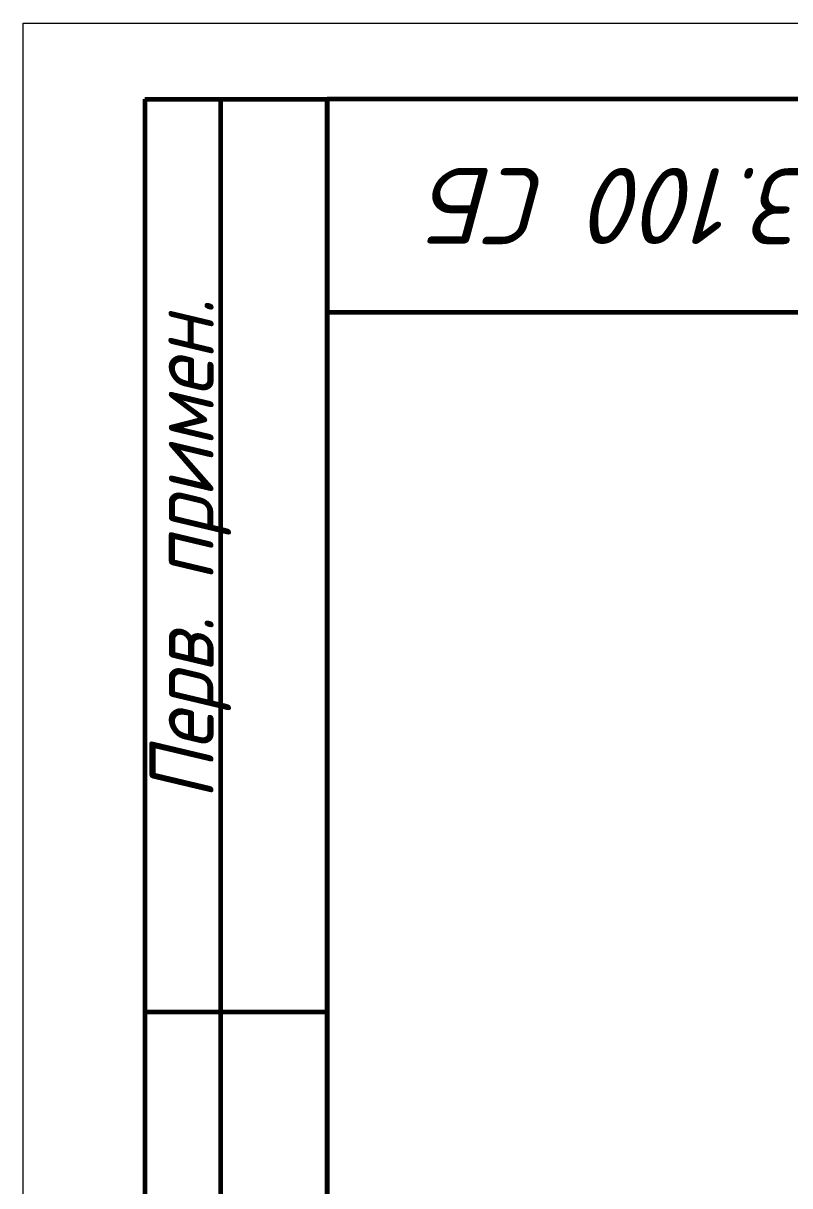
# Model space of a CAD drawing. Header units: millimetres. Extents: x -1 to 4028, y -898 to 1238.
# Drawn here: x 2473.6 to 2524.1, y 1153.8 to 1230.2 of the extents above; entities that cross this region are included whole.
import ezdxf
from ezdxf.enums import TextEntityAlignment as Align

# ---------------------------------------------------------------- set-up
doc = ezdxf.new("R2010")
doc.units = ezdxf.units.MM
for name, color, linetype, lineweight in [('Основная (0.6)', 250, 'Continuous', 60), ('Текст', 240, 'Continuous', 30), ('Тонкая (0.2)', 250, 'Continuous', 20)]:
    doc.layers.add(name, color=color, linetype=linetype, lineweight=lineweight)
doc.styles.add('3мм', font='isocpeui.ttf', dxfattribs={"height": 3})
doc.styles.add('5мм', font='isocpeui.ttf', dxfattribs={"height": 5})

msp = doc.modelspace()

# ---------------------------------------------------------------- linework, layer by layer
at = {"layer": 'Основная (0.6)'}
for p, q in [((2481.622, 1225.22), (2481.622, 1165.22)), ((2481.622, 1225.22), (2493.622, 1225.22)), ((2486.622, 1105.22), (2486.622, 1225.22)), ((2888.622, 1225.22), (2493.622, 1225.22)), ((2493.622, 1225.22), (2493.622, 938.22)), ((2493.622, 938.22), (2493.622, 1225.22)), ((2493.622, 1225.22), (2493.622, 1211.22)), ((2493.622, 1211.22), (2563.622, 1211.22)), ((2481.622, 1165.22), (2481.622, 1105.22)), ((2481.622, 1165.22), (2493.622, 1165.22))]:
    msp.add_line(p, q, dxfattribs=at)
at = {"layer": 'Тонкая (0.2)'}
for p, q in [((2473.622, 1230.22), (2893.622, 1230.22)), ((2473.622, 933.22), (2473.622, 1230.22))]:
    msp.add_line(p, q, dxfattribs=at)

# ---------------------------------------------------------------- texts
at = {"layer": 'Текст', "style": '3мм', "width": 0.9}
msp.add_text('Перв. примен.', height=4.20491, rotation=90, dxfattribs=at).set_placement((2486.154, 1179.174), (2486.154, 1212.09), align=Align.ALIGNED)
at = {"layer": 'Текст', "linetype": 'Continuous', "insert": (2560.052, 1215.709), "char_height": 5, "width": 68.68549, "attachment_point": 1, "rotation": 180, "style": '5мм'}
msp.add_mtext('АБВГД.3.003.100 СБ', dxfattribs=at)

doc.saveas('drawing.dxf')
